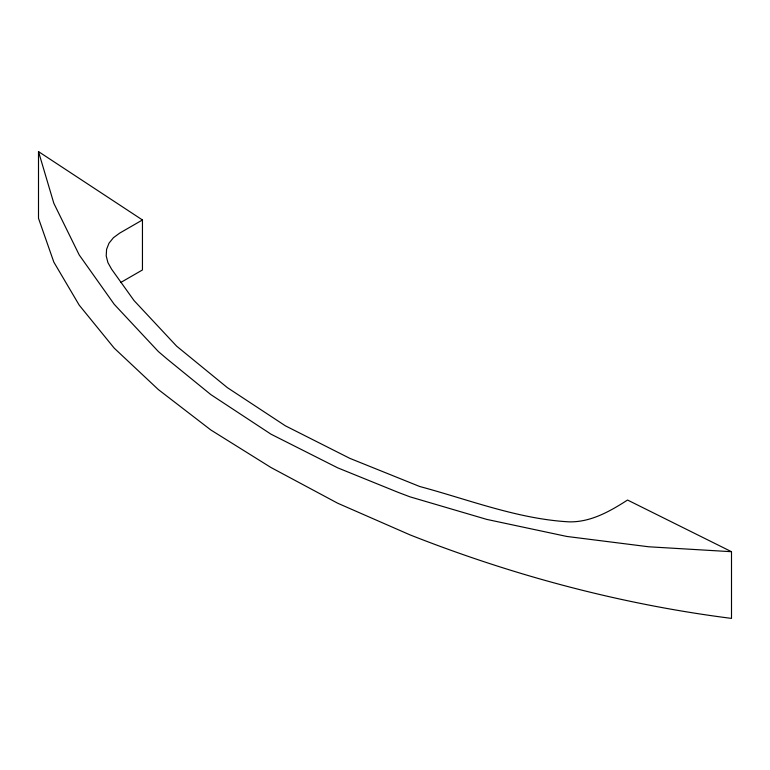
<?xml version="1.0" encoding="UTF-8"?>
<svg xmlns="http://www.w3.org/2000/svg" width="770" height="770" viewBox="0 0 770 770"><rect width="100%" height="100%" fill="white"/><g stroke="black" fill="none" stroke-linecap="round" stroke-linejoin="round"><path stroke-width="1.16" d="M142.45 219.97L119.648 233.137L113.431 237.709L109.022 243.166L106.587 249.316L106.212 255.919L107.906 262.58L111.602 269.202L134.028 300.55L176.638 346.163L227.362 387.637L285.4 425.829L349.85 458.362L419.698 486.496C468.757 499.634 517.556 518.913 568.703 521.839C590.494 522.464 609.821 511.415 627.55 500.038L731.5 551.705L731.5 618.397C621.323 604.373 513.263 575.604 410.006 534.871L337.693 503.224L270.963 467.506L210.865 429.997L158.351 389.572L114.23 348.165L79.214 305.141L53.833 262.108L38.5 218.295L38.5 151.603L142.45 219.97L142.45 269.962L120.688 282.523M731.5 551.705L648.792 546.787L566.787 536.449L486.775 519.404L410.006 496.843L398.244 492.396L337.693 467.842L270.963 434.164L210.865 394.625L166.898 358.83L158.351 351.543L114.23 304.314L79.214 254.947L53.833 203.299L38.5 151.603"/></g></svg>
